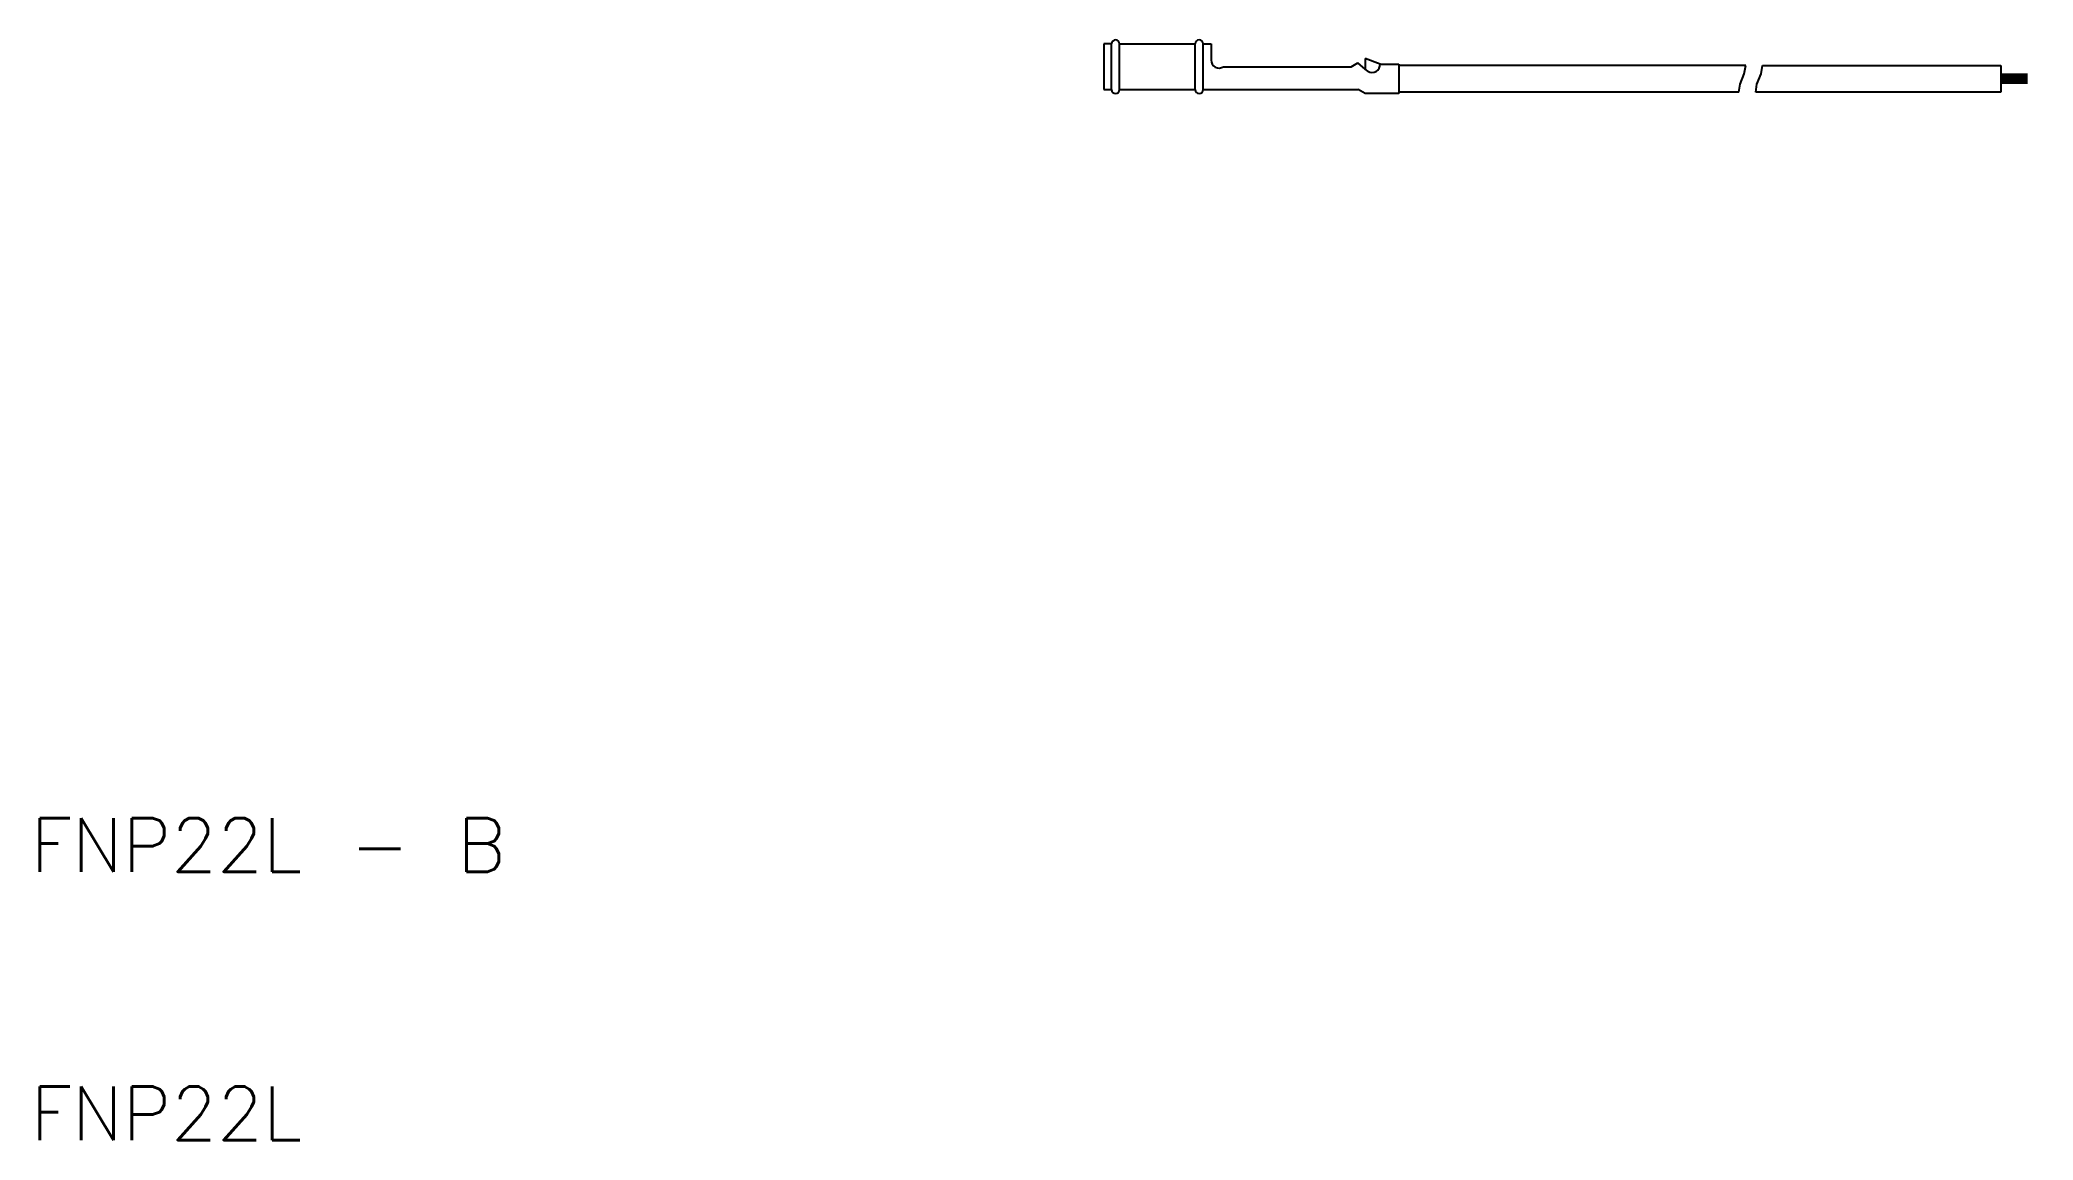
# Model space of a CAD drawing. Extents: x 10.3 to 84.6, y 10 to 51.
import ezdxf

# ---------------------------------------------------------------- set-up
doc = ezdxf.new("R2010")
doc.units = 0
doc.header["$LTSCALE"] = 0.25
doc.layers.get('0').update_dxf_attribs({"linetype": 'CONTINUOUS'})
doc.styles.get("Standard").update_dxf_attribs({"font": 'txt.shx', "bigfont": 'extfont.shx'})

msp = doc.modelspace()

# ---------------------------------------------------------------- linework, layer by layer
for p, q in [((50, 50.85), (50, 49.15)), ((50.292, 50.85), (50, 50.85)), ((50.292, 49.15), (50.292, 50.85)), ((50.592, 49.15), (50.592, 50.85)), ((50.592, 50.85), (53.408, 50.85)), ((53.408, 49.15), (53.408, 50.85)), ((53.708, 49.15), (53.708, 50.85)), ((53.708, 50.85), (54, 50.85)), ((54, 50.85), (54, 50.25)), ((54.466, 50), (59.227, 50)), ((59.227, 50), (59.47, 50.14)), ((59.75, 49.905), (59.47, 50.14)), ((60.303, 50.1), (59.75, 50.301)), ((59.75, 50.301), (59.75, 49.905)), ((59.838, 49.832), (59.75, 49.905)), ((60.303, 50.1), (61, 50.1)), ((61, 50.1), (61, 50.05)), ((73.934, 50.05), (61, 50.05)), ((61, 50.05), (61, 49.05)), ((74.561, 50.05), (83.439, 50.05)), ((83.439, 50.05), (83.439, 49.05)), ((50, 49.15), (50.292, 49.15)), ((50.592, 49.15), (53.408, 49.15)), ((53.708, 49.15), (59.487, 49.15)), ((59.747, 49), (59.487, 49.15)), ((73.673, 49.05), (61, 49.05)), ((61, 49.05), (61, 49)), ((83.439, 49.05), (74.301, 49.05)), ((61, 49), (59.747, 49))]:
    msp.add_line(p, q)
at = {"color": 3}
for points in [[(73.673, 49.05), (73.717, 49.351), (73.877, 49.735), (73.934, 50.05)], [(74.301, 49.05), (74.344, 49.351), (74.504, 49.735), (74.561, 50.05)]]:
    msp.add_lwpolyline(points, dxfattribs=at)
msp.add_lwpolyline([(83.439, 49.55, 0.4, 0.4, 0), (84.444, 49.55, 0, 0, 0)], format="xyseb")
for centre, radius, start, end in [((50.442, 50.85), 0.15, 0, 180), ((53.558, 50.85), 0.15, 0, 180), ((54.3, 50.25), 0.3, 180, 303.55731), ((60.004, 50.082), 0.3, 236.44269, 3.53345), ((50.442, 49.15), 0.15, 180, 0), ((53.558, 49.15), 0.15, 180, 0)]:
    msp.add_arc(centre, radius, start, end)

# ---------------------------------------------------------------- texts
for s, p in [('FNP22L - B', (10, 20)), ('FNP22L', (10, 10))]:
    msp.add_text(s, height=2).set_placement(p)

doc.saveas('drawing.dxf')
